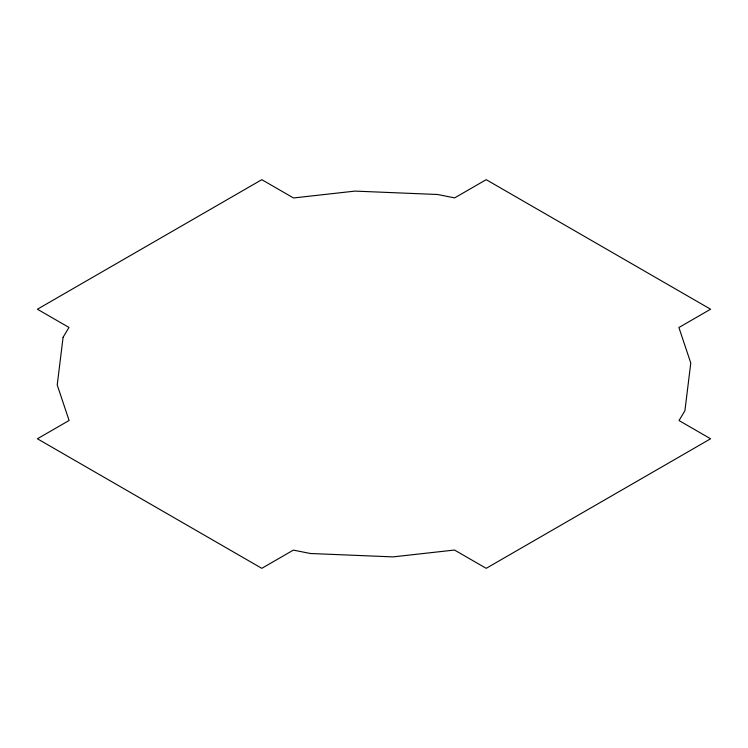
<?xml version="1.0" encoding="UTF-8"?>
<svg xmlns="http://www.w3.org/2000/svg" width="748" height="748" viewBox="0 0 748 748"><rect width="100%" height="100%" fill="white"/><g stroke="black" fill="none" stroke-linecap="round" stroke-linejoin="round"><path stroke-width="1.12" d="M63.094 337.264L57.222 384.977L69.097 420.479L37.4 438.777L261.8 568.33L293.375 550.107L310.373 553.501L393.018 556.895L454.504 550.032L486.2 568.33L710.6 438.777L679.025 420.554L684.906 410.736L690.778 363.023L678.904 327.521L710.6 309.223L486.2 179.67L454.625 197.893L437.627 194.499L354.982 191.105L293.496 197.968L261.8 179.67L37.4 309.223L68.975 327.446L63.094 337.264"/></g></svg>
